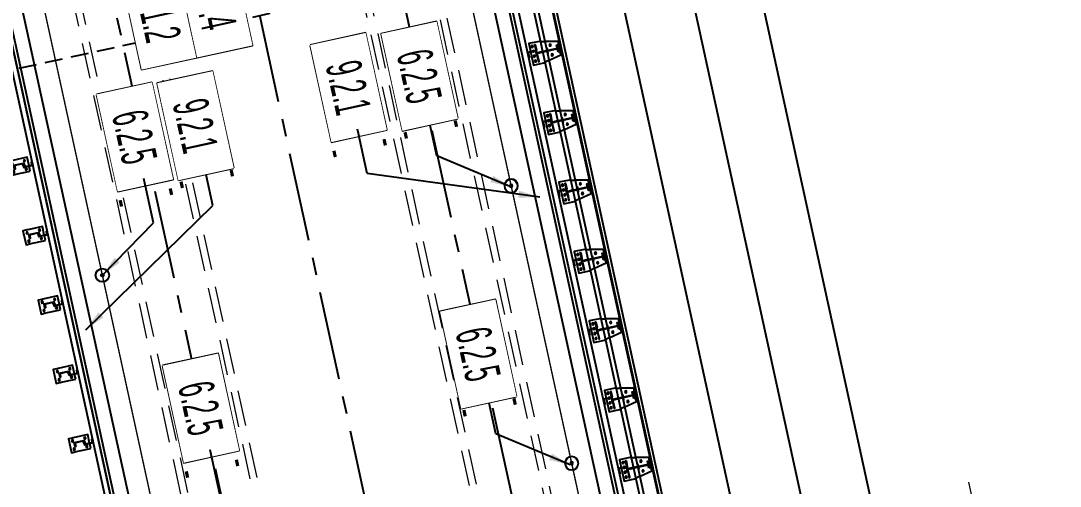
# Model space of a CAD drawing. Header units: metres. Extents: x 8416582 to 8417409, y 5771873 to 5772737.
# Drawn here: x 8416700.84 to 8416715.5, y 5772249.03 to 5772255.59 of the extents above; entities that cross this region are included whole.
import ezdxf
from ezdxf import colors
from ezdxf.entities.mleader import LeaderData, LeaderLine
from ezdxf.enums import TextEntityAlignment as Align
from ezdxf.math import Vec2, Vec3

# ---------------------------------------------------------------- set-up
doc = ezdxf.new("R2010")
doc.units = ezdxf.units.M
doc.set_wipeout_variables(frame=1)
doc.header["$PDSIZE"] = 0.05
for name, pattern in [('CENTER', [2, 1.25, -0.25, 0.25, -0.25]), ('DASHED', [0.75, 0.5, -0.25]), ('HIDDEN', [0.375, 0.25, -0.125])]:
    doc.linetypes.add(name, pattern=pattern)
for name, color, linetype in [('00RysOpi-T', 2, 'Continuous'), ('AII_M_bariery', 8, 'Continuous'), ('AII_M_krawężnik', 9, 'Continuous'), ('AII_M_opisy do legendy', 2, 'Continuous'), ('AII_M_osie główne', 8, 'CENTER')]:
    doc.layers.add(name, color=color, linetype=linetype)
for name, color, linetype, lineweight in [('AII_M_konstrukcja 0.09', 6, 'Continuous', 9), ('AII_M_konstrukcja 0.25', 1, 'Continuous', 25), ('AII_M_konstrukcja 0.35', 2, 'Continuous', 35), ('AII_M_odwodnienie', 8, 'Continuous', 9), ('AII_M_opisy odniesienia', 1, 'Continuous', 25), ('AII_M_opisy wymiary', 1, 'Continuous', 25), ('AII_M_robocza', 42, 'Continuous', 30), ('AII_M_wymiary', 1, 'Continuous', 25), ('AII_M_wyposazenie', 1, 'Continuous', 25)]:
    doc.layers.add(name, color=color, linetype=linetype, lineweight=lineweight)
doc.styles.add('CDMSTYLE', font='CDMSIMPL.shx', dxfattribs={"width": 0.7, "bigfont": 'CDMBIGPL.shx'})
doc.dimstyles.new('CDM-ME200MM', dxfattribs={"dimscale": 0.2, "dimtxt": 2.5, "dimasz": 1.5, "dimexe": 1.5, "dimexo": 5, "dimgap": 0.5, "dimtad": 1, "dimdec": 0, "dimlfac": 1000, "dimrnd": 1, "dimzin": 9, "dimtxsty": 'CDMSTYLE', "dimblk": 'OBLIQUE', "dimcen": 2.5, "dimdle": 1.5, "dimclrd": 9, "dimclre": 9, "dimclrt": 1, "dimadec": 1, "dimazin": 2, "dimtfac": 1, "dimtdec": 0, "dimtix": 1, "dimtmove": 2, "dimatfit": 3, "dimfxl": 1, "dimtvp": 1, "dimtolj": 1, "dimtzin": 0, "dimlwd": 25, "dimlwe": 25, "dimarcsym": 0})
doc.dimstyles.new('CDM-ME200MM$7', dxfattribs={"dimscale": 0.2, "dimtxt": 2.5, "dimasz": 1.5, "dimexe": 1.5, "dimexo": 5, "dimgap": 0.5, "dimtad": 1, "dimdec": 0, "dimlfac": 1000, "dimrnd": 1, "dimzin": 9, "dimtxsty": 'CDMSTYLE', "dimblk": 'OBLIQUE', "dimcen": 2.5, "dimdle": 1.5, "dimclrd": 9, "dimclre": 9, "dimclrt": 1, "dimadec": 1, "dimazin": 2, "dimtfac": 1, "dimtdec": 0, "dimtix": 1, "dimtmove": 2, "dimatfit": 3, "dimfxl": 1, "dimtvp": 1, "dimtolj": 1, "dimtzin": 0, "dimlwd": 25, "dimlwe": 25, "dimarcsym": 0})

# ---------------------------------------------------------------- blocks, each defined once
blk = doc.blocks.new('_OBLIQUE')
at = {"color": 0, "linetype": 'ByBlock'}
blk.add_line((-0.5, -0.5), (0.5, 0.5), dxfattribs=at)
blk = doc.blocks.new('*D65')
at = {"layer": 'AII_M_opisy wymiary', "color": 9, "lineweight": 25, "transparency": 16777216}
for p, q in [((8416708.661813812, 5772258.884083589), (8416714.337529557, 5772232.896658735)), ((8416708.74053497, 5772258.594204884), (8416709.018916901, 5772258.655004163)), ((8416714.288227051, 5772233.192962545), (8416714.566608984, 5772233.253761824))]:
    blk.add_line(p, q, dxfattribs=at)
at = {"layer": 'Defpoints', "color": 0, "lineweight": 25, "transparency": 16777216}
for p in [(8416707.763564112, 5772258.380832111), (8416714.273517726, 5772233.189749992), (8416713.311256193, 5772232.979589772)]:
    blk.add_point(p, dxfattribs=at)
at = {"layer": 'AII_M_opisy wymiary', "color": 9, "lineweight": 25, "transparency": 16777216, "xscale": 0.3, "yscale": 0.3, "zscale": 0.3}
for p, rotation in [((8416708.725825643, 5772258.590992332), 102.3200789319986), ((8416714.273517726, 5772233.189749992), 282.3200789319986)]:
    blk.add_blockref('_OBLIQUE', p, dxfattribs=dict(at, rotation=rotation))
at = {"layer": 'AII_M_opisy wymiary', "color": 1, "lineweight": 25, "transparency": 16777216, "insert": (8416711.841611484, 5772245.965051632), "char_height": 0.5, "attachment_point": 5, "rotation": 282.3200789319986, "style": 'CDMSTYLE'}
blk.add_mtext('\\A1;26000', dxfattribs=at)
blk = doc.blocks.new('*D68')
at = {"layer": 'AII_M_opisy wymiary', "color": 9, "lineweight": 25, "transparency": 16777216}
for p, q in [((8416709.423629802, 5772259.971680697), (8416721.031108573, 5772206.82446617)), ((8416708.548499499, 5772259.473478551), (8416709.780732892, 5772259.742601271)), ((8416720.02795461, 5772206.91244654), (8416721.260188002, 5772207.18156926))]:
    blk.add_line(p, q, dxfattribs=at)
at = {"layer": 'Defpoints', "color": 0, "lineweight": 25, "transparency": 16777216}
for p in [(8416707.57152864, 5772259.260105778), (8416720.967096742, 5772207.117557428), (8416719.050983751, 5772206.699073767)]:
    blk.add_point(p, dxfattribs=at)
at = {"layer": 'AII_M_opisy wymiary', "color": 9, "lineweight": 25, "transparency": 16777216, "xscale": 0.3, "yscale": 0.3, "zscale": 0.3}
for p, rotation in [((8416709.487641633, 5772259.678589439), 102.3200789319986), ((8416720.967096742, 5772207.117557428), 282.3200789319986)]:
    blk.add_blockref('_OBLIQUE', p, dxfattribs=dict(at, rotation=rotation))
at = {"layer": 'AII_M_opisy wymiary', "color": 1, "lineweight": 25, "transparency": 16777216, "insert": (8416715.569308989, 5772233.472753904), "char_height": 0.5, "attachment_point": 5, "rotation": 282.3200789319986, "style": 'CDMSTYLE'}
blk.add_mtext('\\A1;LC=53800', dxfattribs=at)
blk = doc.blocks.new('BarPor_h1_1G')
at = {"layer": 'AII_M_bariery', "linetype": 'Continuous'}
for p, q in [((-84.93513084421679, 329.9999997251446), (-55.06486901097364, 329.9999997251446)), ((-69.99999992759544, 315.0648688085232), (-69.99999992759544, 344.9351306417664)), ((55.0648691557832, 329.9999997251446), (84.93513098902635, 329.9999997251446)), ((70.00000007240455, 315.0648688085232), (70.00000007240455, 344.9351306417664)), ((-40.99999995413791, 272.4999995924032), (-41.00000030338387, 279.9999998274691)), ((-41.00000030338387, 279.9999998274691), (40.99999998253215, 279.9999997110538)), ((-11.50000024098526, 272.4999998252339), (-40.99999995413791, 272.4999995924032)), ((-2.500000046338869, 189.1352867419528), (-2.500000046338869, 263.4999999798334)), ((-2.500000046338869, 136.4999997589238), (-2.500000046338869, 189.1352867419528)), ((2.4999997254871, 263.4999997470028), (2.499999861606511, 189.1352867419528)), ((2.499999861972583, 189.1352867419527), (2.499999958317744, 136.4999995260931)), ((40.99999986611682, 272.4999995924032), (11.49999992013355, 272.4999998252339)), ((40.99999998253215, 279.9999997110538), (40.99999986611682, 272.4999995924032)), ((-119.9351308442168, 79.99999972514456), (-90.06486901097367, 79.99999972514456)), ((-104.9999999275955, 65.06486880852322), (-104.9999999275955, 94.93513064176636)), ((-49.93513084421681, 79.99999972514456), (-20.06486901097367, 79.99999972514456)), ((-40.99999972130729, 119.9999996784575), (-40.99999995413793, 127.499999797108)), ((-40.99999995413793, 127.499999797108), (-11.50000012456997, 127.499999797108)), ((40.99999986611681, 119.9999999112881), (-40.99999972130729, 119.9999996784575)), ((-34.99999992759547, 65.06486880852322), (-34.99999992759547, 94.93513064176636)), ((11.50000003654884, 127.499999797108), (41.00000021536277, 127.4999999135233)), ((20.06486893529814, 79.99999972514456), (49.93513076854128, 79.99999972514456)), ((34.99999985191948, 65.06486880852322), (34.99999985191948, 94.93513064176636)), ((41.00000021536277, 127.4999999135233), (40.99999986611681, 119.9999999112881)), ((90.06486915578319, 79.99999972514456), (119.9351309890263, 79.99999972514456)), ((105.0000000724045, 65.06486880852322), (105.0000000724045, 94.93513064176636))]:
    blk.add_line(p, q, dxfattribs=at)
at = {"layer": 'AII_M_bariery', "linetype": 'Continuous', "ltscale": 0.01}
for p, q in [((49.99999945081302, 429.999999857939), (-50.000000032369, 429.9999983992986)), ((-50.000000032369, 429.9999983992986), (-49.99999991105196, 420.0189151051111)), ((-49.99999991595368, 420.0189151051111), (-5.000000279169484, 420.0189152215264)), ((-5.000000279169484, 420.0189152215264), (-5.000000217084988, 279.9999997763599)), ((5.000000035488057, 279.9999997621629), (4.999999725487129, 420.0189153379417)), ((49.99999947868665, 422.0189154543571), (49.99999945081302, 429.999999857939))]:
    blk.add_line(p, q, dxfattribs=at)
at = {"layer": 'AII_M_bariery', "linetype": 'HIDDEN'}
blk.add_line((2.500000049685042, 279.9999997110538), (2.500000049685042, 279.9999997110538), dxfattribs=at)
at = {"layer": 'AII_M_bariery', "linetype": 'Continuous'}
for points in [[(-135.9615384712487, 272.4999997392358), (-95.00000019069387, 449.9999997110538), (94.99999952059616, 449.9999997110538), (135.9615383574818, 272.4999997392358)], [(149.7456902899647, 212.4999997392358), (155.0000000724048, 189.9999997436501), (155.0000000724048, 39.99999971105376), (-154.9999999275952, 39.99999971105379), (-154.9999999275952, 189.9999997436501), (-149.8076922584233, 212.4999997392358)], [(-40.99999972130729, 119.9999997392358), (-123.0000003350489, 119.9999997392358), (-123.0000003354435, 127.4999992781711), (-41.00000007094809, 127.4999995899278)], [(-40.99999985191971, 5.999999999999773), (-40.99999985191971, -2.273736754432321e-13), (40.99999985191971, 2.273736754432321e-13), (40.99999985191971, 119.9999999120412), (-40.9999998519196, 120.0000002002341), (-40.9999998519196, 114.0000000281818), (34.99999985191971, 114.0000000281818), (34.99999985191971, 5.999999999999773), (-40.99999985191971, 6.000000000000227)], [(40.99999986611681, 120.0000013746605), (122.9999996649511, 120.0000013746605), (122.9999996645565, 127.50000022528), (41.00000021536277, 127.4999999135233)]]:
    blk.add_lwpolyline(points, dxfattribs=at)
at = {"layer": 'AII_M_bariery', "linetype": 'Continuous', "ltscale": 0.01}
blk.add_lwpolyline([(5.000000049685042, 289.9999997110538), (4.999999725487129, 420.0189153379417), (49.99999947868665, 420.0189154543571), (49.99999971151729, 429.999999857939), (-50.000000032369, 429.999999508693), (-49.99999991595368, 422.0189151051111)], dxfattribs=at)
at = {"layer": 'AII_M_bariery', "linetype": 'HIDDEN', "ltscale": 0.01}
for points in [[(-135.9615384712487, 272.4999997392358), (-149.8076922584233, 212.4999997392358)], [(149.7456902899647, 212.4999997392358), (135.961538357482, 272.4999997392358)]]:
    blk.add_lwpolyline(points, dxfattribs=at)
at = {"layer": 'AII_M_bariery', "linetype": 'Continuous'}
for centre in [(-69.99999992759544, 329.9999997251448), (70.00000007240455, 329.9999997251448), (-104.9999999275955, 79.99999972514482), (-34.99999992759547, 79.99999972514479), (34.99999985191948, 79.99999972514479), (105.0000000724045, 79.99999972514479)]:
    blk.add_circle(centre, 12.25, dxfattribs=at)
for centre, radius, start, end in [((-11.50000006636228, 263.4999998052105), 9.000000020023437, 1.111684584387262e-06, 90.00000111168443), ((11.49999986192589, 263.4999996887951), 9.000000136438757, 89.9999996294385, 179.9999996294385), ((-11.50000012456994, 136.4999998753391), 9.000000078231096, 269.999999258877, 359.999999258877), ((11.49999986192589, 136.4999997007161), 8.999999903608115, 180.0000011116844, 270.0000011116844)]:
    blk.add_arc(centre, radius, start, end, dxfattribs=at)
blk = doc.blocks.new('*U84')
at = {"layer": 'AII_M_wymiary', "xscale": 0.001, "yscale": 0.001, "zscale": 0.001, "rotation": 162.3831513499083}
blk.add_blockref('BarPor_h1_1G', (0.06809629034250975, 0.2144478857517242), dxfattribs=at)
blk = doc.blocks.new('*U85')
at = {"layer": 'AII_M_robocza', "color": 0, "linetype": 'ByBlock', "lineweight": -2, "transparency": 16777216}
for p in [(7.626222788541869, -2.416759396283517), (8.579500637109604, -2.718854320818957), (9.532778485677337, -3.020949245354396), (10.48605633424507, -3.323044169889836), (11.4393341828128, -3.625139094425275), (12.39261203138054, -3.927234018960715), (13.34588987994827, -4.229328943496155)]:
    blk.add_blockref('*U84', p, dxfattribs=at)
blk = doc.blocks.new('BarSP06G')
at = {"layer": 'AII_M_bariery', "linetype": 'Continuous'}
for p, q in [((-62.5, 265.0648690833768), (-62.49999999999997, 294.9351309166213)), ((57.50000000000001, 265.0648690833768), (57.50000000000001, 294.9351309166213)), ((-77.43513091662135, 280), (-47.56486908337865, 280)), ((42.56486908337867, 280), (72.43513091662136, 280)), ((-77.43513091662135, 100), (-47.56486908337865, 100)), ((-62.5, 85.06486908337683), (-62.5, 114.9351309166213)), ((42.56486908337865, 100), (72.43513091662135, 100)), ((57.5, 85.06486908337683), (57.50000000000001, 114.9351309166213))]:
    blk.add_line(p, q, dxfattribs=at)
at = {"layer": 'AII_M_bariery', "linetype": 'HIDDEN', "ltscale": 0.01}
for p, q in [((-102.5, 260), (-102.5, 274.9999575116326)), ((97.50000000000001, 274.9999575116326), (97.50000000000001, 260)), ((20.5, 50), (27.5, 50))]:
    blk.add_line(p, q, dxfattribs=at)
at = {"layer": 'AII_M_bariery', "linetype": 'Continuous'}
for points in [[(-102.5, 274.9999575116326), (-102.5, 330), (97.50000000000001, 330), (97.50000000000001, 274.9999575116326)], [(20.5, 50), (-102.5, 50), (-102.5, 260)], [(97.50000000000001, 260), (97.5, 50)], [(97.5, 50), (27.5, 50)]]:
    blk.add_lwpolyline(points, dxfattribs=at)
for points in [[(-32.5, 120), (27.5, 120), (27.5, 122.9840255184999, 0.3910205503958942), (22.89872611248757, 127.9681019104823), (-16.29446177717136, 131.1035569411729, -0.391020550426191), (-25.5, 141.0749489618856), (-25.49999999999999, 238.9250510381144, -0.3910205504261858), (-16.29446177717135, 248.8964430588271), (22.89872611248758, 252.0318980895172, 0.3910205504564824), (27.50000000000001, 257.0159744815001), (27.50000000000001, 260), (-32.5, 260), (-32.5, 120)], [(27.5, 120), (-27.5, 120), (-27.5, 117.3543770333499, 0.3910205503959066), (-23.35885350123863, 112.8687082805659), (12.21501559945409, 110.0227987529483, -0.3910205504261858), (20.5, 101.0485459343067), (20.5, 18.95145406569372, -0.391020550426191), (12.21501559945409, 9.977201247052108), (-23.35885350123863, 7.131291719434557, 0.3910205504564702), (-27.5, 2.64562296665008), (-27.5, 0), (27.5, 0), (27.5, 120)]]:
    blk.add_lwpolyline(points, format="xyb", dxfattribs=at)
for centre in [(-62.49999999999997, 280), (57.50000000000001, 280), (-62.49999999999999, 100), (57.50000000000001, 100)]:
    blk.add_circle(centre, 12.25, dxfattribs=at)
blk = doc.blocks.new('*U86')
at = {"layer": 'AII_M_bariery', "xscale": 0.0009999999999999998, "yscale": 0.0009999999999999998, "zscale": 0.0009999999999999998, "rotation": 342.3609008453095}
blk.add_blockref('BarSP06G', (-0.04761588759720325, -0.1579999271780252), dxfattribs=at)
blk = doc.blocks.new('*U87')
at = {"layer": 'AII_M_robocza', "color": 0, "linetype": 'ByBlock', "lineweight": -2, "transparency": 16777216}
for p in [(7.626222788541869, -2.416759396283517), (8.579500637109604, -2.718854320818957), (9.532778485677337, -3.020949245354396), (10.48605633424507, -3.323044169889836), (11.4393341828128, -3.625139094425275)]:
    blk.add_blockref('*U86', p, dxfattribs=at)
blk = doc.blocks.new('OpiNum01')
at = {"layer": 'AII_M_opisy do legendy', "color": 0, "linetype": 'Continuous'}
blk.add_lwpolyline([(-3.5, -1.999999999999999), (3.500000000000001, -2), (3.5, 2), (-3.5, 2)], close=True, dxfattribs=at)
at = {"color": 9, "linetype": 'Continuous', "lineweight": 25, "style": 'CDMSTYLE', "width": 0.7, "flags": 1}
for tag, p in [('NAZWAPOL', (-4.104931844502406, -6.80252055447653)), ('NAZWAANG', (-4.104931844502403, -10.47658496644755)), ('SPECYF', (-4.104931844502399, -14.15064937841856)), ('ID', (-4.104931844502396, -17.82471379038958)), ('BAZA', (-4.104931844502392, -21.4987782023606)), ('RYSUNEK', (-4.104931844502389, -25.17284261433161))]:
    blk.add_attdef(tag, p, '', height=2, dxfattribs=at)
at = {"layer": 'AII_M_opisy do legendy', "linetype": 'Continuous', "lineweight": -2, "style": 'CDMSTYLE', "width": 0.5}
blk.add_attdef('NR', text='', height=2.5, dxfattribs=at).set_placement((0, 0), align=Align.MIDDLE)
at = {"color": 0, "linetype": 'Continuous'}
blk.add_wipeout([(-3.499999999999999, -1.9999999999999982), (3.4999999999999973, -1.9999999999999991), (3.499999999999997, 2), (-3.499999999999999, 2)], dxfattribs=at).dxf.layer = 'AII_M_opisy do legendy'
blk = doc.blocks.new('OpiTxt01')
at = {"color": 0, "linetype": 'Continuous', "lineweight": 20, "style": 'CDMSTYLE', "width": 0.7}
blk.add_attdef('TEKST_GORNY', (1, 0.8945185874659813), '', height=2, dxfattribs=at)
at = {"color": 0, "linetype": 'Continuous', "lineweight": -2, "style": 'CDMSTYLE', "width": 0.7}
blk.add_attdef('TEKST_DOLNY', (1.049030266685349, -2.731473425873787), '', height=2, dxfattribs=at)
blk = doc.blocks.new('Sączek')
at = {"layer": 'AII_M_odwodnienie', "color": 0}
for centre, radius in [((-1.862645149230957e-09, 1.862645149230957e-09), 0.1000000021982091), ((3.725290298461914e-09, 0), 0.1000000021982091), ((-1.862645149230957e-09, 1.862645149230957e-09), 0.08937500034492285), ((0, 0), 0.025), ((-1.862645149230957e-09, 1.862645149230957e-09), 0.01999999974991166)]:
    blk.add_circle(centre, radius, dxfattribs=at)
blk = doc.blocks.new('WD-68_podpory_rzut')
at = {"layer": 'AII_M_konstrukcja 0.25', "linetype": 'HIDDEN'}
blk.add_lwpolyline([(-2.10000002195023, -9.999999937601388), (1.899999986418148, -9.999999937601388), (1.899999993837813, 2.000000062398612), (-2.100000008038357, 2.000000062398612)], close=True, dxfattribs=at)
blk = doc.blocks.new('*D214')
at = {"layer": 'AII_M_opisy wymiary', "color": 9, "lineweight": 25, "transparency": 16777216}
for p, q in [((8416722.86910393, 5772202.875707821), (8416709.447956601, 5772264.327174611)), ((8416707.446271066, 5772263.582930109), (8416709.805059692, 5772264.098095186)), ((8416720.934788886, 5772202.760320384), (8416723.098183356, 5772203.232810911))]:
    blk.add_line(p, q, dxfattribs=at)
at = {"layer": 'Defpoints', "color": 0, "lineweight": 25, "transparency": 16777216}
for p in [(8416709.511968434, 5772264.034083353), (8416706.469300207, 5772263.369557336, -4.890457818807807e-05), (8416719.957818028, 5772202.546947611)]:
    blk.add_point(p, dxfattribs=at)
at = {"layer": 'AII_M_opisy wymiary', "color": 9, "lineweight": 25, "transparency": 16777216, "xscale": 0.3, "yscale": 0.3, "zscale": 0.3}
for p, rotation in [((8416709.511968434, 5772264.034083353), 102.3200789319986), ((8416722.805092098, 5772203.168799078), 282.3200789319986)]:
    blk.add_blockref('_OBLIQUE', p, dxfattribs=dict(at, rotation=rotation))
at = {"layer": 'AII_M_opisy wymiary', "color": 1, "transparency": 16777216, "insert": (8416716.500470065, 5772233.676121687), "char_height": 0.5, "attachment_point": 5, "rotation": 282.3200789319986, "style": 'CDMSTYLE'}
blk.add_mtext('\\A1;62300', dxfattribs=at)

msp = doc.modelspace()

# ---------------------------------------------------------------- linework, layer by layer
at = {"layer": 'AII_M_bariery'}
msp.add_line((8416699.28855747, 5772261.801265988, -4.890457818807805e-05), (8416712.581683794, 5772200.935982256, -4.890457818807805e-05), dxfattribs=at)
for points in [[(8416719.764372539, 5772202.504698654), (8416706.471247304, 5772263.369982627)], [(8416719.420478793, 5772202.429591437), (8416706.127353558, 5772263.294875416)], [(8416719.498636464, 5772202.446661259), (8416706.20551123, 5772263.311945238)], [(8416719.705754288, 5772202.491896288), (8416706.412629053, 5772263.357180264)]]:
    msp.add_lwpolyline(points, dxfattribs=at)
at = {"layer": 'AII_M_bariery', "elevation": -4.890457818807805e-05}
msp.add_lwpolyline([(8416712.50352131, 5772200.918911383), (8416699.21039793, 5772261.784195757)], dxfattribs=at)
at = {"layer": 'AII_M_konstrukcja 0.09', "linetype": 'DASHED'}
for points in [[(8416717.42690588, 5772206.753799926), (8416706.118148902, 5772258.533255531)], [(8416717.524602966, 5772206.775137201), (8416706.215845987, 5772258.554592806)]]:
    msp.add_lwpolyline(points, dxfattribs=at)
at = {"layer": 'AII_M_konstrukcja 0.35'}
msp.add_line((8416707.57152864, 5772259.260105778), (8416719.050983747, 5772206.699073766), dxfattribs=at)
at = {"layer": 'AII_M_krawężnik', "color": 1}
for p, q in [((8416719.174702479, 5772202.383275058), (8416705.883110804, 5772263.241532214)), ((8416719.371635053, 5772202.418923851), (8416706.078511115, 5772263.28420811)), ((8416712.630536513, 5772200.946651807), (8416699.337412821, 5772261.811936114)), ((8416712.825930757, 5772200.989326377), (8416699.53280711, 5772261.854610694))]:
    msp.add_line(p, q, dxfattribs=at)
msp.add_lwpolyline([(8416710.717385788, 5772209.472037329), (8416699.288557397, 5772261.801265974)], dxfattribs=at)
at = {"layer": 'AII_M_odwodnienie', "linetype": 'CENTER', "const_width": 0.02}
msp.add_lwpolyline([(8416717.78427731, 5772207.343636716), (8416706.68889235, 5772258.146121226)], dxfattribs=at)
at = {"layer": 'AII_M_osie główne'}
for p, q in [((8416715.999547215, 5772201.689813413), (8416702.707955541, 5772262.548070569)), ((8416705.785198592, 5772257.948752349), (8416716.880582593, 5772207.146267629)), ((8416701.877314648, 5772257.095261148), (8416712.972698819, 5772206.292776465))]:
    msp.add_line(p, q, dxfattribs=at)
at = {"layer": 'AII_M_wyposazenie'}
msp.add_line((8416706.713542901, 5772263.42290057), (8416720.006666575, 5772202.55761625), dxfattribs=at)

# ---------------------------------------------------------------- block references
at = {"layer": 'AII_M_odwodnienie', "color": 140, "xscale": -1, "rotation": 279.8092564081089}
for p in [(8416707.755757963, 5772253.261258885), (8416708.609249054, 5772249.353375445)]:
    msp.add_blockref('Sączek', p, dxfattribs=at)
at = {"layer": 'AII_M_odwodnienie', "color": 140, "rotation": 104.8309014437564}
msp.add_blockref('Sączek', (8416701.991632922, 5772252.002360191), dxfattribs=at)
at = {"layer": 'AII_M_robocza', "color": 1, "lineweight": 25, "xscale": -1}
for name, p, rotation in [('*U85', (8416706.51065544, 5772262.969160676), 84.73660611740992), ('*U87', (8416699.134518502, 5772261.358194711, -4.890457818807805e-05), 84.73660565320044)]:
    msp.add_blockref(name, p, dxfattribs=dict(at, rotation=rotation))

# ---------------------------------------------------------------- dimensions: what is measured, and where the dimension line sits
at = {"layer": 'AII_M_opisy wymiary'}
dim = msp.add_linear_dim(base=(8416709.511968434, 5772264.034083353), p1=(8416719.957818028, 5772202.546947611), p2=(8416706.469300207, 5772263.369557336, -4.890457818807807e-05), angle=282.3200789319986, dimstyle='CDM-ME200MM', dxfattribs=at)
dim.commit()
dim.dimension.update_dxf_attribs({"geometry": '*D214', "text_midpoint": (8416716.500470066, 5772233.676121687)})
at = {"layer": 'AII_M_opisy wymiary', "color": 1, "lineweight": 25}
dim = msp.add_linear_dim(base=(8416720.967096742, 5772207.117557428), p1=(8416707.57152864, 5772259.260105778), p2=(8416719.05098375, 5772206.699073767), angle=282.3200789319986, text='LC=<>', dimstyle='CDM-ME200MM', dxfattribs=at)
dim.commit()
dim.dimension.update_dxf_attribs({"geometry": '*D68', "text_midpoint": (8416715.569308989, 5772233.472753904)})
dim = msp.add_linear_dim(base=(8416714.273517726, 5772233.189749992), p1=(8416707.763564112, 5772258.380832111), p2=(8416713.311256193, 5772232.979589772), angle=282.3200789319986, dimstyle='CDM-ME200MM', dxfattribs=at)
dim.commit()
dim.dimension.update_dxf_attribs({"geometry": '*D65', "text_midpoint": (8416711.841611484, 5772245.965051632)})

# ---------------------------------------------------------------- leaders
at = {"layer": '00RysOpi-T', "color": 9, "linetype": 'Continuous', "lineweight": 0}
for points in [[(8416707.759064198, 5772253.244414534), (8416706.709252164, 5772253.683104796), (8416706.59189713, 5772254.220438767)], [(8416701.756954504, 5772251.234222903), (8416703.550185906, 5772252.985330695), (8416703.43283088, 5772253.522664667)], [(8416708.587666266, 5772249.329330944), (8416707.537854232, 5772249.768021206), (8416707.420499202, 5772250.305355178)]]:
    msp.add_leader(points, dimstyle='CDM-ME200MM$7', dxfattribs=at)
at = {"layer": 'AII_M_opisy odniesienia'}
ml = msp.add_multileader_mtext('Standard', dxfattribs=at)
ml.set_content('bariera wg opr.\\Pdrogowego', color=1, style='CDMSTYLE')
ml.set_leader_properties(color=7, lineweight=18)
ml.build(insert=Vec2(0, 0))
ml.multileader.update_dxf_attribs({"text_left_attachment_type": 6, "text_right_attachment_type": 6, "dogleg_length": 2, "arrow_head_size": 0.3, "scale": 0.1})
ctx = ml.context
ctx.base_point, ctx.scale, ctx.char_height, ctx.arrow_head_size, ctx.landing_gap_size, ctx.plane_origin, ctx.plane_x_axis, ctx.plane_y_axis = Vec3(8416714.935522987, 5772245.764794688), 0.1, 0.5, 0.3, 0, Vec3(8416717.75481868, 5772250.228542883), Vec3(0.2133727719174204, -0.9769708594447825), Vec3(0.9769708594447825, 0.2133727719174204)
ctx.left_attachment, ctx.right_attachment = 6, 6
notes = []
notes.append((ctx, [(0, (1, 1, 0), (8416714.850173878, 5772246.155583031), (0.2133727719174202, -0.9769708594447823), 0.4000000000000001, [(0, [(8416715.681676164, 5772247.299394678)], 0, [])])]))
ctx.mtext.insert, ctx.mtext.text_direction, ctx.mtext.rotation, ctx.mtext.flow_direction = Vec3(8416715.586836893, 5772245.907043203), Vec3(0.2133727719174204, -0.9769708594447825), -5.265041735924569e-10, 5
for ctx, leaders in notes:
    for number, flags, end, landing, length, lines in leaders:
        leader = LeaderData()
        leader.index, (leader.has_last_leader_line, leader.has_dogleg_vector, leader.attachment_direction) = number, flags
        leader.last_leader_point, leader.dogleg_vector, leader.dogleg_length = Vec3(end), Vec3(landing), length
        for number, points, colour, breaks in lines:
            line = LeaderLine()
            line.index, line.vertices, line.color, line.breaks = number, Vec3.list(points), colors.encode_raw_color(colour), breaks
            leader.lines.append(line)
        ctx.leaders.append(leader)

# ---------------------------------------------------------------- next in the draw order: block references
at = {"layer": '00RysOpi-T', "color": 1, "linetype": 'Continuous', "lineweight": 0, "xscale": 0.2, "yscale": 0.2, "zscale": 0.2, "rotation": 282.3200789319986}
msp.add_blockref('OpiNum01', (8416705.463033354, 5772254.646941161), dxfattribs=at).add_auto_attribs({'NR': '9.2.1'})

# ---------------------------------------------------------------- next in the draw order: linework, layer by layer
at = {"layer": 'AII_M_konstrukcja 0.09', "linetype": 'DASHED'}
for points in [[(8416716.44993502, 5772206.540427153), (8416705.141178042, 5772258.319882767)], [(8416716.547632106, 5772206.56176443), (8416705.238875126, 5772258.341220043)], [(8416713.519022105, 5772205.900308763), (8416702.21026512, 5772257.679764403)], [(8416713.616719192, 5772205.921646038), (8416702.307962205, 5772257.701101679)], [(8416712.542051246, 5772205.68693599), (8416701.23329426, 5772257.46639164)], [(8416712.639748331, 5772205.708273267), (8416701.330991345, 5772257.487728916)]]:
    msp.add_lwpolyline(points, dxfattribs=at)
at = {"layer": 'AII_M_odwodnienie', "linetype": 'CENTER', "const_width": 0.02}
msp.add_lwpolyline([(8416712.020150667, 5772206.084737672), (8416700.924767312, 5772256.887222532)], dxfattribs=at)

# ---------------------------------------------------------------- next in the draw order: block references
at = {"layer": 'AII_M_konstrukcja 0.25', "linetype": 'HIDDEN', "rotation": 282.3200789319986}
msp.add_blockref('WD-68_podpory_rzut', (8416705.785198048, 5772257.948752233, -4.890457818807805e-05), dxfattribs=at)
at = {"layer": 'Defpoints', "color": 250, "linetype": 'Continuous', "lineweight": 0, "xscale": 0.2000000000000001, "yscale": 0.2000000000000001, "zscale": 0.2000000000000001, "rotation": 282.3200787003334}
msp.add_blockref('OpiTxt01', (8416705.591056995, 5772254.06075864), dxfattribs=at).add_auto_attribs({'TEKST_GORNY': '-', 'TEKST_DOLNY': '-'})

# ---------------------------------------------------------------- next in the draw order: leaders
at = {"layer": '00RysOpi-T', "color": 9, "linetype": 'Continuous', "lineweight": 0}
msp.add_leader([(8416708.1600313, 5772253.102410005), (8416705.727615546, 5772253.435497285), (8416705.591056995, 5772254.06075864)], dimstyle='CDM-ME200MM$7', dxfattribs=at)

# ---------------------------------------------------------------- next in the draw order: block references
at = {"layer": '00RysOpi-T', "color": 1, "linetype": 'Continuous', "lineweight": 0, "xscale": 0.2, "yscale": 0.2, "zscale": 0.2}
for p, rotation, values in [((8416702.787197718, 5772255.66817791), 282.3200791706386, {'NR': '7.1.2'}), ((8416702.44927618, 5772253.95074077), 282.3200784381776, {'NR': '6.2.5'}), ((8416703.381511174, 5772250.129495202), 282.3200784381776, {'NR': '6.2.5'})]:
    msp.add_blockref('OpiNum01', p, dxfattribs=dict(at, rotation=rotation)).add_auto_attribs(values)
at = {"layer": '00RysOpi-T', "color": 1, "linetype": 'Continuous', "lineweight": 0}
ref = msp.add_blockref('OpiNum01', (8416706.463873457, 5772254.80662128), dxfattribs=dict(at, xscale=0.2000000000000001, yscale=0.2000000000000001, zscale=0.2000000000000001, rotation=102.3200803049915))
ref.add_attrib('NR', '6.2.5', dxfattribs={"layer": 'AII_M_opisy do legendy', "linetype": 'Continuous', "lineweight": -2, "height": 0.5000000000000001, "rotation": 282.3200802268087, "style": 'CDMSTYLE', "width": 0.4999999999999999}).set_placement((8416706.463873457, 5772254.80662128), align=Align.MIDDLE)
ref = msp.add_blockref('OpiNum01', (8416707.292475533, 5772250.891537692), dxfattribs=dict(at, xscale=0.2000000000000001, yscale=0.2000000000000001, zscale=0.2000000000000001, rotation=102.3200797022004))
ref.add_attrib('NR', '6.2.5', dxfattribs={"layer": 'AII_M_opisy do legendy', "linetype": 'Continuous', "lineweight": -2, "height": 0.5000000000000001, "rotation": 282.3200796191994, "style": 'CDMSTYLE', "width": 0.4999999999999999}).set_placement((8416707.292475533, 5772250.891537692), align=Align.MIDDLE)

# ---------------------------------------------------------------- next in the draw order: block references
at = {"layer": '00RysOpi-T', "color": 1, "linetype": 'Continuous', "lineweight": 0, "xscale": 0.1999999999999998, "yscale": 0.1999999999999998, "zscale": 0.1999999999999998, "rotation": 282.3200790681918}
msp.add_blockref('OpiNum01', (8416703.568774398, 5772255.83887613), dxfattribs=at).add_auto_attribs({'NR': '8.1.4'})
at = {"layer": 'Defpoints', "color": 250, "linetype": 'Continuous', "lineweight": 0}
ref = msp.add_blockref('OpiTxt01', (8416706.709252164, 5772253.683104796), dxfattribs=dict(at, xscale=0.2000000000000001, yscale=0.2000000000000001, zscale=0.2000000000000001, rotation=102.3200803049915))
ref.add_attrib('TEKST_GORNY', '-', (8416706.105622979, 5772254.001642398), dxfattribs={"layer": '0', "color": 0, "linetype": 'Continuous', "lineweight": 20, "height": 0.4, "rotation": 282.3200802268087, "style": 'CDMSTYLE', "width": 0.7000000000000001})
ref.add_attrib('TEKST_DOLNY', '-', (8416706.81202834, 5772254.165960238), dxfattribs={"layer": '0', "color": 0, "linetype": 'Continuous', "lineweight": -2, "height": 0.4, "rotation": 282.3200802268087, "style": 'CDMSTYLE', "width": 0.7000000000000001})
at = {"layer": 'Defpoints', "color": 250, "linetype": 'Continuous', "lineweight": 0, "xscale": 0.2, "yscale": 0.2, "zscale": 0.2, "rotation": 282.3200784381776}
for p in [(8416702.577299805, 5772253.364558247), (8416703.509534832, 5772249.543312685)]:
    msp.add_blockref('OpiTxt01', p, dxfattribs=at).add_auto_attribs({'TEKST_GORNY': '-', 'TEKST_DOLNY': '-'})
at = {"layer": 'Defpoints', "color": 250, "linetype": 'Continuous', "lineweight": 0}
ref = msp.add_blockref('OpiTxt01', (8416707.537854232, 5772249.768021206), dxfattribs=dict(at, xscale=0.2000000000000001, yscale=0.2000000000000001, zscale=0.2000000000000001, rotation=102.3200797022004))
ref.add_attrib('TEKST_GORNY', '-', (8416706.934225053, 5772250.086558817), dxfattribs={"layer": '0', "color": 0, "linetype": 'Continuous', "lineweight": 20, "height": 0.4, "rotation": 282.3200796191994, "style": 'CDMSTYLE', "width": 0.7000000000000001})
ref.add_attrib('TEKST_DOLNY', '-', (8416707.640630411, 5772250.250876648), dxfattribs={"layer": '0', "color": 0, "linetype": 'Continuous', "lineweight": -2, "height": 0.4, "rotation": 282.3200796191994, "style": 'CDMSTYLE', "width": 0.7000000000000001})

# ---------------------------------------------------------------- next in the draw order: leaders
at = {"layer": '00RysOpi-T', "color": 9, "linetype": 'Continuous', "lineweight": 0}
for points in [[(8416701.991632923, 5772252.00236019), (8416702.71385834, 5772252.739296888), (8416702.577299805, 5772253.364558247)], [(8416702.874770775, 5772248.081620906), (8416703.6460934, 5772248.918051333), (8416703.509534832, 5772249.543312685)]]:
    msp.add_leader(points, dimstyle='CDM-ME200MM$7', dxfattribs=at)

# ---------------------------------------------------------------- next in the draw order: block references
at = {"layer": '00RysOpi-T', "color": 1, "linetype": 'Continuous', "lineweight": 0}
ref = msp.add_blockref('OpiNum01', (8416703.304807214, 5772254.108847182), dxfattribs=dict(at, xscale=0.1999999999999999, yscale=0.1999999999999999, zscale=0.1999999999999999, rotation=102.3200792745009))
ref.add_attrib('NR', '9.2.1', dxfattribs={"layer": 'AII_M_opisy do legendy', "linetype": 'Continuous', "lineweight": -2, "height": 0.4999999999999999, "rotation": 282.3200789447779, "style": 'CDMSTYLE', "width": 0.5}).set_placement((8416703.304807214, 5772254.108847182), align=Align.MIDDLE)

# ---------------------------------------------------------------- next in the draw order: block references
at = {"layer": 'Defpoints', "color": 250, "linetype": 'Continuous', "lineweight": 0}
ref = msp.add_blockref('OpiTxt01', (8416703.550185906, 5772252.985330695), dxfattribs=dict(at, xscale=0.2000000000000001, yscale=0.2000000000000001, zscale=0.2000000000000001, rotation=102.3200790428355))
ref.add_attrib('TEKST_GORNY', '-', (8416702.94655673, 5772253.303868312), dxfattribs={"layer": '0', "color": 0, "linetype": 'Continuous', "lineweight": 20, "height": 0.3999999999999999, "rotation": 282.3200789578109, "style": 'CDMSTYLE', "width": 0.7000000000000001})
ref.add_attrib('TEKST_DOLNY', '-', (8416703.65296209, 5772253.468186135), dxfattribs={"layer": '0', "color": 0, "linetype": 'Continuous', "lineweight": -2, "height": 0.3999999999999999, "rotation": 282.3200789578109, "style": 'CDMSTYLE', "width": 0.7000000000000001})

doc.saveas('drawing.dxf')
